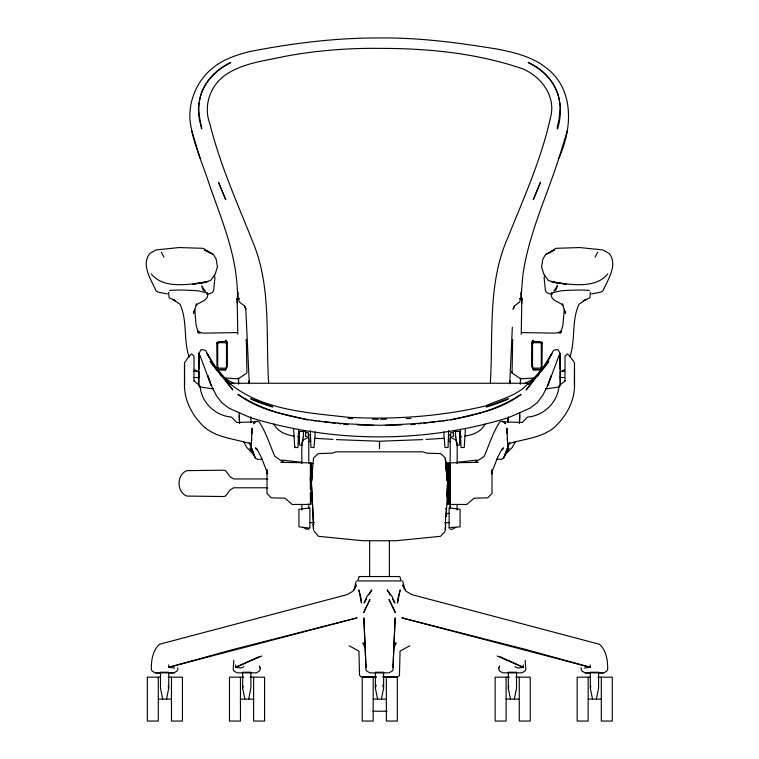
<?xml version="1.0" encoding="UTF-8"?>
<svg xmlns="http://www.w3.org/2000/svg" width="759" height="759" viewBox="0 0 759 759"><rect width="100%" height="100%" fill="white"/><g stroke="black" fill="none" stroke-linecap="round" stroke-linejoin="round"><path stroke-width="1.14" d="M237.453 333.116L237.453 332.584L203.687 333.144L199.029 332.148L200.196 333.116L197.463 330.592L198.441 333.097L196.097 325.269L194.731 309.33L193.469 313.401L196.685 303.875L196.031 305.298C200.091 301.465 209.218 300.697 207.52 293.069L199.797 291.181A15.36 0.92 1.4 0 0 183.223 290.099A15.36 0.92 1.4 0 0 169.646 290.64M369.624 576.546L369.624 541.072M389.376 576.546L389.376 541.072M450.201 508.72L450.201 477.449M457.127 504.431L457.127 510.114M514.555 305.811L513.15 309.131L514.555 305.811L519.659 302.016C522.581 291.56 521.585 280.555 523.691 269.919C530.076 231.115 547.049 195.234 558.966 157.995C572.855 127.417 574.61 86.811 543.529 65.862L543.102 65.53C529.507 56.071 513.131 52.153 497.098 49.069C458.227 42.694 418.968 37.523 379.5 37.95C335.867 37.789 292.3 43.206 249.531 51.621C237.709 54.601 225.964 58.462 215.898 65.53L215.471 65.862C198.583 77.978 188.773 98.604 189.911 119.343C192.425 142.123 202.606 163.071 209.399 184.722C220.29 216.059 233.506 247.149 236.656 280.507C237.482 287.718 237.112 295.023 239.341 302.016L244.445 305.811L245.783 308.6L249.284 383.779M565.009 381.065L565.009 356.066L567.39 353.96L569.63 355.791L574.487 362.755L574.487 383.086C575.189 399.993 567.144 414.822 555.389 426.473C542.059 438.304 523.776 438.674 507.667 444.072L506.832 428.048L507.126 433.768M574.449 384.851L574.487 364.244M581.195 667.778L581.185 669.704L582.2 671.212L585.066 672.844L603.784 672.844L606.65 671.212L607.655 669.704C607.826 660.691 606.498 650.634 599.487 644.258L411.776 594.601L405.894 591.128L402.526 584.98L404.452 588.908M590.246 664.893L590.236 667.294L584.496 668.015M301.845 463.569L301.788 444.243L303.448 435.789M546.452 363.238L553.055 351.094L553.975 350.174L557.846 349.538L560.151 353.609L560.284 385.895M235.736 664.893L235.717 667.294L240.935 668.015L244 666.677M498.862 667.778L498.853 669.704L499.877 671.212L502.79 672.844L521.869 672.844L524.792 671.212L525.807 669.704L525.19 660.425M455.552 435.789L457.212 444.243L457.155 463.569M521.442 293.989L521.461 291.029M542.22 342.717L542.002 366.948L540.247 369.747L533.084 369.851L541.044 369.529L533.008 369.32L531.537 366.161L531.736 343.002L533.311 340.146L531.452 342.783L533.084 341.389L541.044 341.711L542.087 342.935M365.98 664.893L365.933 669.704L366.967 671.212L369.899 672.844L374.282 672.91L389.101 672.844L392.033 671.212L393.067 669.704L393.02 664.893M198.943 369.386L199.143 352.982M198.735 384.528L198.83 377.033M198.716 385.895L198.849 353.609L201.154 349.538L205.025 350.174L205.945 351.094L212.548 363.238M448.654 430.581L448.047 447.478L444.983 447.497L443.721 431.862M534.772 377.944L520.75 378.845L512.078 372.973L512.667 339.396M519.849 412.507L519.422 423.332L519.801 415.401M520.342 384.244L520.446 378.352M521.224 334.131L521.841 298.752M521.756 303.382L521.841 298.866M512.078 372.973L512.107 371.464M168.583 292.376L169.096 297.756L175.433 300.744L172.729 299.34L179.949 304.179C187.701 320.564 183.204 339.861 189.143 356.948M509.716 383.779L512.344 327.252M445.533 523.036L445.467 525.332L445.533 516.272M298.676 429.271L297.945 447.563L294.758 447.525L293.543 428.294M490.38 382.289C493.274 333.599 487.496 282.414 508.245 236.732C523.919 197.625 541.471 158.859 550.484 117.522C556.29 96.839 541.575 76.906 523.103 68.993C477.221 53.102 427.886 48.31 379.5 48.386C347.432 47.94 315.364 50.644 283.847 56.564C265.678 60.616 246.371 62.684 229.986 72.152C211.571 81.877 202.501 104.173 209.873 123.859C220.433 166.619 239.047 206.742 255.043 247.633C270.972 290.678 265.754 337.347 268.62 382.289M507.885 422.393L508.027 418.484M224.228 377.944L238.25 378.845L238.269 378.248M251.466 445.495L251.39 447.63L255.299 457.962L257.652 459.47L262.007 459.005M465.457 428.294L464.242 447.525L461.055 447.563L460.324 429.271M193.991 381.065L193.991 356.066L191.61 353.96L189.37 355.791L184.513 362.755L184.513 383.086C183.811 399.993 191.856 414.822 203.611 426.473C216.941 438.304 235.224 438.674 251.333 444.072L251.637 438.351M251.874 433.768L252.168 428.048L251.333 444.072M447.487 483.587L446.852 496.879L447.535 484.944M446.226 515.959L447.535 491.244M445.837 517.173L446.349 508.16L445.533 508.805M445.647 523.293L444.935 531.708L440.552 536.309L396.217 540.731L362.783 540.731L318.448 536.309L313.809 530.788M315.279 431.862L314.017 447.497L310.953 447.478L310.346 430.581M445.476 529.298L445.694 526.101M312.338 473.17L311.797 480.561M508.378 416.757L507.913 422.545M312.224 472.402L313.524 458.094L318.211 453.597L332.499 453.142L336.123 451.833L422.782 451.833L426.406 453.142L440.704 453.597L445.391 458.094L447.535 481.861M312.319 472.421L311.465 482.582L313.533 525.332L313.467 514.251M294.758 447.525L294.824 446.776M233.81 660.425L233.193 669.704L234.208 671.212L237.131 672.844L256.21 672.844L259.123 671.212L260.147 669.704L260.138 667.778M237.159 299.084L239.398 298.581L237.159 299.084L238.003 292.851M199.323 102.531C197.511 111.336 200.509 120.197 201.448 128.935L201.903 128.205C191.761 101.051 205.262 74.04 230.821 62.542C215.879 70.008 202.236 83.262 199.655 100.378M544.639 274.654L544.108 277.841L545.455 290.849L546.698 292.462L549.307 293.78L552.334 294.169M491.471 472.781L492.05 469.66L491.879 473.711L491.443 471.785L492.012 473.806L492.012 493.473L487.733 497.838L474.109 498.189L466.738 504.498L449.707 504.422L449.707 462.857L478.331 462.326M166.525 699.105L168.726 688.138L168.726 672.237L160.491 672.237L160.491 688.138L162.692 699.105M248.677 699.105L250.868 688.138L250.868 672.237L242.643 672.237L242.643 688.138L244.834 699.105M381.416 699.105L383.618 688.138L383.618 672.237L375.382 672.237L375.382 688.138L377.584 699.105M514.336 699.105L516.528 688.138L516.528 672.237L508.302 672.237L508.302 688.138L510.494 699.105M596.375 699.105L598.576 688.138L598.576 672.237L590.341 672.237L590.341 688.138L592.542 699.105M559.763 355.392L560.151 353.609M449.11 528.179L449.11 507.923L460.077 509.27L460.077 526.831L449.11 527.704M354.064 589.895L356.284 580.977M242.643 688.138L243.193 686.079M375.382 688.138L376.208 685.054M508.302 688.138L508.853 686.079M590.341 688.138L590.891 686.079M558.966 157.995L567.39 130.548M207.292 293.742L207.52 293.069M569.857 356.948C575.796 339.861 571.299 320.564 579.051 304.179L586.271 299.34L583.567 300.744L589.904 297.756L590.417 292.376M498.862 668.015L499.612 665.928M301.788 444.243L303.562 439.537L306.683 438.408M491.282 473.815L497.657 457.345L500.646 451.453L503.483 447.838L501.803 449.366L503.416 448.692M394.044 647.674L396.113 642.816L394.993 644.078M509.839 442.393L503.701 457.962L501.348 459.47L496.993 459.005M559.108 355.297L547.941 385.06L542.751 395.344L537.363 402.583L529.877 408.257L508.653 417.592C425.438 443.313 333.562 443.313 250.347 417.592L229.123 408.257L221.637 402.583L216.249 395.344L211.059 385.06L199.892 355.297M485.086 424.063C481.424 431.767 472.496 435.04 464.536 436.169M354.548 588.908L356.474 584.98L353.106 591.128L347.224 594.601L159.513 644.258C152.502 650.634 151.174 660.691 151.345 669.704L152.35 671.212L155.215 672.844L173.934 672.844L176.8 671.212L177.815 669.704L177.805 667.778M595.094 257.13L597.684 252.159M515.333 441.691L512.173 447.544L505.333 454.546M548.653 359.491L551.954 353.514L540.446 371.901M366.464 599.003L364.083 603.054L366.929 596.489L371.825 589.895L368.846 594.952M545.636 254.483L554.355 250.109L545.636 254.483L542.875 259.018L541.556 266.845L543.795 274.16L548.245 280.346L554.136 282.452L566.11 284.141L551.3 281.485L559.193 283.42L557.324 282.965C573.481 284.729 596.346 288.325 607.75 273.885M505.124 454.423L509.004 448.114L503.701 457.962L507.61 447.63L507.534 445.495M538.017 375.771L539.232 373.836M542.068 370.42L548.814 361.483L526.11 390.012L535.427 377.982M254.967 421.881L253.544 423.683L254.967 421.881L256.95 421.207L259.056 421.738C266.086 432.307 269.796 444.859 274.853 456.453L284.056 462.487M529.478 383.58L545.825 364.159M216.913 342.935L217.956 341.711L225.916 341.389L227.548 342.783L225.689 340.146L227.264 343.002L227.463 366.161L225.992 369.32L217.956 369.529L225.916 369.851L218.753 369.747L216.998 366.948L216.78 342.717M535.731 376.787L528.292 384.263L536.604 375.933L537.249 376.037M565.009 380.8L558.928 385.989C557.78 402.374 543.824 415.78 527.543 417.061L522.258 422.507L502.705 421.757M561.764 371.739L564.279 369.642M453.446 435.789L450.201 438.408L450.201 487.771M238.25 378.845L246.922 372.973L246.333 339.396L246.362 341.047M474.944 462.487L484.147 456.453C489.204 444.859 492.914 432.307 499.944 421.738L502.05 421.207L504.033 421.881L505.456 423.683L504.033 421.881M548.226 253.193L555.873 248.326L579.753 247.548L602.969 249.929L609.211 253.478C618.253 265.014 607.674 279.843 602.912 290.934L600.322 292.281L591.603 293.913M524.488 383.722L533.653 378.732M409.832 645.776L400.059 651.099L399.452 675.415L398.01 676.819L382.934 676.819M455.732 527.382L452.317 529.232L450.201 529.232M258.885 656.753L235.717 667.294L261.827 656.004M508.331 398.608L486.804 406.511M499.678 402.659L507.932 399.243M485.238 411.615C497.999 407.877 510.399 402.355 521.082 394.348C479.716 421.501 427.364 423.418 379.5 425.296C331.636 423.418 279.284 421.501 237.918 394.348C248.601 402.355 261.001 407.877 273.762 411.615M486.272 407.099L498.644 403.076M484.147 411.976L450.893 419.936M521.547 333.116L521.547 332.584L555.313 333.144L559.971 332.148L558.804 333.116L561.537 330.592L560.559 333.097L562.903 325.269L564.269 309.33L565.531 313.401L562.315 303.875L562.969 305.298C558.899 301.465 549.782 300.697 551.48 293.069L559.203 291.181A15.36 0.92 -1.4 0 1 575.777 290.099A15.36 0.92 -1.4 0 1 589.354 290.64M459.309 437.032L461.396 436.691M221.751 376.037L222.396 375.933L230.708 384.263L223.269 376.787M308.363 441.681L310.241 441.406L310.241 435.059L308.363 434.784M450.637 434.784L448.759 435.059L448.759 441.406L450.637 441.681M545.579 388.902L559.364 386.957M206.666 294.169L209.693 293.78L212.302 292.462L213.545 290.849L214.892 277.841L214.361 274.654M410.923 424.679L415.628 424.12M417.981 423.845L421.501 423.427M423.854 423.142L434.433 421.89M436.786 421.606L440.315 421.188M442.668 420.913L447.364 420.353M456.624 462.383L476.984 460.058M445.362 463.607L450.011 463.123M305.554 435.979L305.554 431.159L299.35 431.558L299.35 444.992L302.424 445.22M456.576 445.22L459.65 444.992L459.65 431.558L453.446 431.159L453.446 435.979M444.024 438.294L426.036 439.404M422.592 439.603L379.5 441.235L336.408 439.603M380.667 419.338L386.483 419.167M406.274 418.588L410.923 418.446M385.316 425.438L401.615 424.955M445.837 513.52L449.11 513.426M309.89 522.676L314.254 522.543M169.475 672.91L173.934 672.844M599.325 672.91L603.784 672.844M193.517 371.217L199 371.217L199 377.536L193.517 377.536M564.573 371.217L560.18 371.217L560.18 377.536L564.573 377.536M305.554 432.687L308.363 432.687L308.363 438.607M453.446 432.687L450.637 432.687L450.637 438.607M267.68 478.957L233.601 478.938L230.186 476.775L225.489 470.646L223.725 470.201L186.856 470.646C176.42 474.631 176.42 492.088 186.856 496.073L223.725 496.528L225.489 496.073L230.186 489.944L233.601 487.781L267.68 487.79M308.799 529.232L306.683 529.232L303.268 527.382M155.215 672.844L159.646 672.91M585.066 672.844L589.487 672.91M376.066 676.819L360.99 676.819L359.548 675.415L358.941 651.099L349.168 645.776M160.491 677.17L147.331 677.17L147.331 721.05L158.299 721.05L158.299 677.17M168.175 677.17L182.435 677.17L182.435 721.05L171.468 721.05L171.468 677.17M243.743 677.17L229.474 677.17L229.474 721.05L240.451 721.05L240.451 677.17M250.318 677.17L264.578 677.17L264.578 721.05L253.61 721.05L253.61 677.17M376.483 677.17L362.223 677.17L362.223 721.05L373.191 721.05L373.191 677.17M383.067 677.17L397.327 677.17L397.327 721.05L386.359 721.05L386.359 677.17M509.403 677.17L495.143 677.17L495.143 721.05L506.111 721.05L506.111 677.17M515.978 677.17L530.247 677.17L530.247 721.05L519.27 721.05L519.27 677.17M590.341 677.17L577.182 677.17L577.182 721.05L588.149 721.05L588.149 677.17M598.026 677.17L612.285 677.17L612.285 721.05L601.318 721.05L601.318 677.17M158.299 699.105L171.468 699.105M240.451 699.105L253.61 699.105M373.191 699.105L386.359 699.105M506.111 699.105L519.27 699.105M588.149 699.105L601.318 699.105M372.906 711.221L387.118 711.221M256.295 421.757L236.742 422.507L231.457 417.061C215.177 415.78 201.22 402.374 200.072 385.989L193.991 380.8M348.077 418.446L352.726 418.588M372.517 419.167L378.333 419.338M357.385 424.955L373.684 425.438M444.746 522.543L449.11 522.676M280.669 462.326L310.384 462.857L310.384 481.453M332.964 439.404L314.976 438.294M167.397 293.913L158.678 292.281L156.088 290.934C151.326 279.843 140.747 265.014 149.789 253.478L156.031 249.929L179.247 247.548L203.127 248.326L213.364 254.483L216.125 259.018L217.444 266.845L215.205 274.16L210.755 280.346L204.864 282.452L192.89 284.141L207.7 281.485L199.807 283.42L201.676 282.965C185.519 284.729 162.654 288.325 151.25 273.885M310.146 463.246L313.638 463.607M282.016 460.058L302.376 462.383M311.636 420.353L316.332 420.913M318.685 421.188L322.214 421.606M324.567 421.89L335.146 423.142M337.499 423.427L341.019 423.845M343.372 424.12L348.077 424.679M309.89 528.179L298.923 526.831L298.923 509.27L309.89 507.923L309.89 527.704M174.504 668.015L168.764 667.294L168.754 664.893M199.636 386.957L213.421 388.902M294.464 436.169C286.504 435.04 277.576 431.767 273.914 424.063M297.604 436.691L299.691 437.032M308.107 419.936L274.853 411.976M521.841 299.084L519.573 298.572L521.841 299.084L520.997 292.851M260.356 403.076L272.728 407.099M272.196 406.511L250.669 398.608M452.317 438.408L455.438 439.537L457.212 444.243M251.068 399.243L259.322 402.659M255.584 448.692L257.197 449.366L255.517 447.838L258.354 451.453L261.343 457.345L267.718 473.815M497.173 656.004L523.283 667.294L523.264 664.893M515 666.677L518.065 668.015L523.283 667.294L500.115 656.753M213.364 254.483L204.645 250.109L210.774 253.193M225.347 378.732L234.512 383.722M305.554 435.789L308.799 438.408L308.799 463.559M194.721 369.642L197.236 371.739M253.667 454.546L246.827 447.544L243.667 441.691M223.573 377.982L224.446 378.931M364.007 644.078L362.887 642.816L364.956 647.674M213.175 364.159L229.522 383.58M216.932 370.42L210.186 361.483L232.89 390.012L225.489 380.344M218.554 371.901L207.046 353.514L210.347 359.491M219.768 373.836L220.983 375.771M253.876 454.423L249.996 448.114L255.299 457.962L249.161 442.393M390.154 594.952L387.175 589.895L392.071 596.489L394.917 603.054L392.536 599.003M161.316 252.159L163.906 257.13M244.445 305.811L245.85 309.131M259.388 665.928L260.138 668.015M551.48 293.069L551.708 293.742M191.61 130.548L200.034 157.995M382.792 685.054L383.618 688.138M168.175 686.079L168.726 688.138M402.716 580.977L404.936 589.895M198.849 353.609L199.237 355.392M267.529 472.781L266.95 469.66L267.121 473.711L267.557 471.785L266.988 473.806L266.988 493.473L271.267 497.838L284.891 498.189L292.262 504.498L310.384 504.422L310.384 492.136M559.345 100.378C556.632 83.376 543.368 69.733 528.179 62.542C555.133 74.562 566.043 101.364 557.552 128.935L557.097 128.205L559.013 119.599L560.341 106.82L559.677 102.531M447.345 480.532L446.501 471.434L446.501 472.145M446.681 475.049L447.146 480.561M445.713 462.981L445.334 458.36L446.501 472.819M445.903 465.295L446.482 472.231M446.671 474.546L447.155 480.324M251.087 422.545L250.622 416.757M446.643 474.195L446.861 477.269M311.465 484.944L313.467 523.027M507.363 438.351L507.667 444.072M239.199 415.401L239.588 423.361L239.151 412.507M520.731 378.248L520.75 378.845M184.513 383.039L184.551 384.851L184.513 364.244M237.159 298.534L237.776 334.131M238.554 378.352L238.658 384.244M237.159 298.866L237.244 303.382M560.17 377.033L560.265 384.528M559.857 352.982L560.057 369.386M237.539 291.029L237.558 293.989M310.336 477.193L310.374 490.238M455.552 431.159L455.552 437.175M450.201 501.576L450.201 507.41M447.516 485.817L447.516 462.857L448.398 462.857L448.398 504.422L447.516 504.422L447.516 492.136M311.484 475.134L311.484 462.857L310.934 462.857L310.934 481.453M310.934 492.136L310.934 504.422M308.799 503.91L308.799 508.72M303.448 431.159L303.448 437.175M301.873 504.431L301.873 510.114M379.509 441.567L379.5 448.227L379.509 441.567M509.773 380.876L509.735 383.153L509.773 380.876M393.712 649.552L393.039 667.294L395.164 617.883L393.712 649.552M398.409 596.489L397.46 603.054L400.183 589.895L398.409 596.489M557.334 285.773L556.081 289.891L553.842 291.067L557.334 285.773M551.224 375.696L547.941 385.06L551.224 375.696M359.206 576.546L357.745 580.929L401.255 580.929L399.794 576.546L359.206 576.546M540.484 182.283L533.311 199.617L540.484 182.283M365.705 607.959L363.732 612.665L369.946 599.563L365.705 607.959M218.668 342.707L217.691 344.017L217.691 366.815L218.668 368.134L225.489 368.134L226.467 366.815L226.467 344.017L225.489 342.707L218.668 342.707M533.511 342.707L532.533 344.017L532.533 366.815L533.511 368.134L540.332 368.134L541.309 366.815L541.309 344.017L540.332 342.707L533.511 342.707M527.552 384.149C516.537 396.179 499.64 399.395 485.381 405.989C440.533 416.501 394.054 419.812 348.077 417.279C307.718 412.678 262.007 410.353 229.446 383.257L529.554 383.257L527.552 384.149M232.899 649.552L168.764 667.294L357.034 617.883L232.899 649.552M526.101 649.552L401.966 617.883L590.236 667.294L526.101 649.552M205.158 291.067L202.919 289.891L201.666 285.773L205.158 291.067M393.295 607.959L389.054 599.563L395.268 612.665L393.295 607.959M225.689 199.617L218.516 182.283L225.689 199.617M211.059 385.06L207.776 375.696L211.059 385.06M360.591 596.489L358.817 589.895L361.54 603.054L360.591 596.489M313.524 529.298L313.201 524.089L313.524 529.298M365.288 649.552L363.836 617.883L365.961 667.294L365.288 649.552M249.284 383.219L249.227 380.876L249.265 383.153"/></g></svg>
